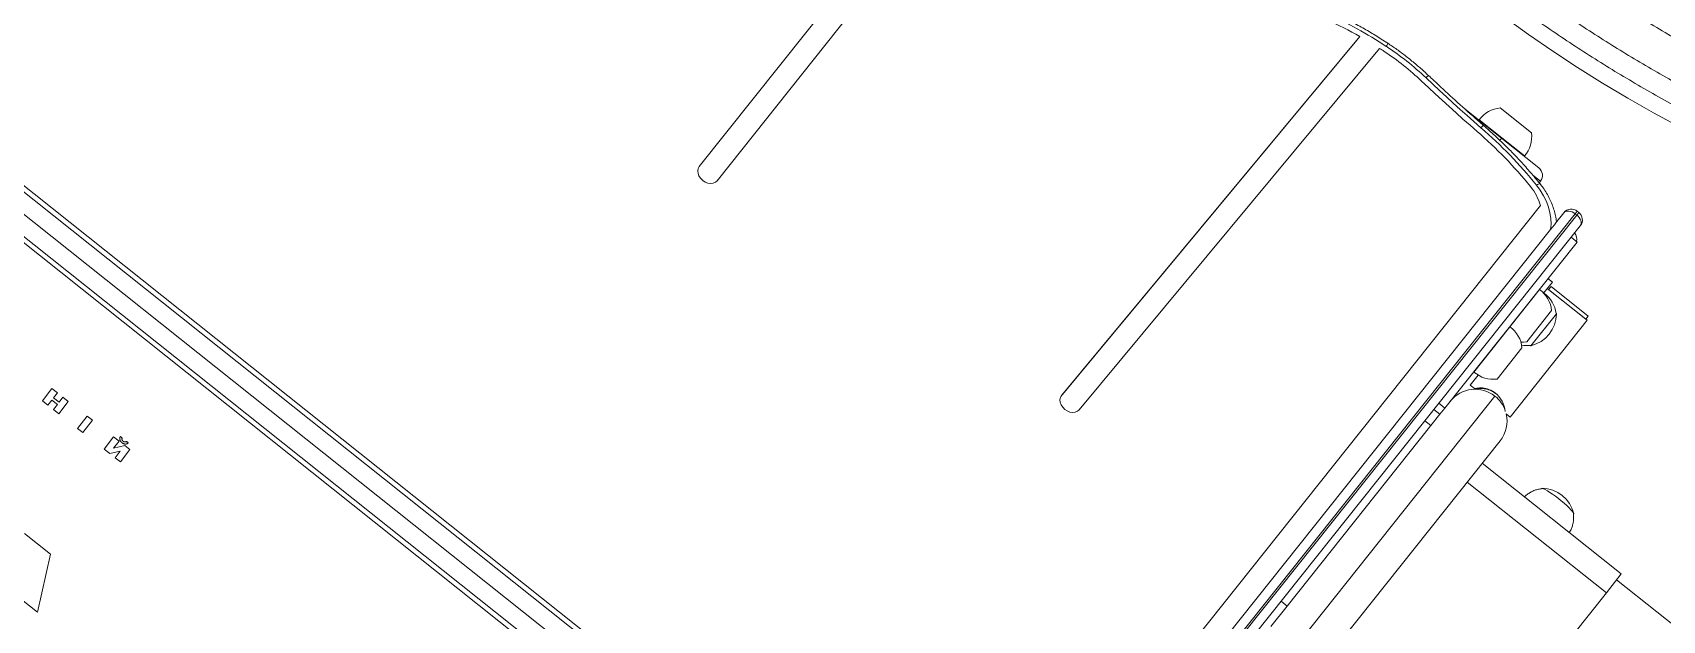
# Model space of a CAD drawing. Header units: millimetres. Extents: x -229914 to 856942, y -268655 to 87212.
# Drawn here: x -136995 to -136139, y 24359 to 24668 of the extents above; entities that cross this region are included whole.
import ezdxf

# ---------------------------------------------------------------- set-up
doc = ezdxf.new("R2010")
doc.units = ezdxf.units.MM

# ---------------------------------------------------------------- blocks, each defined once
blk = doc.blocks.new('Т912NEW')
at = {"color": 7, "linetype": 'Continuous', "lineweight": 15}
for p, q in [((421.25, 3558.17), (400.25, 3558.17)), ((386.17, 3546.17), (410.75, 3546.17)), ((425.93, 3546.37), (395.56, 3546.37)), ((395.58, 3546.37), (395.58, 3546.17)), ((410.75, 3546.17), (435.75, 3546.17)), ((425.92, 3546.17), (425.92, 3546.37)), ((314.09, 3296.38), (319.11, 3541.57)), ((314.13, 3295.77), (319.11, 3539)), ((319.11, 3539), (319.11, 3541.57)), ((326.09, 3296.24), (331.14, 3543.16)), ((440.75, 3541.17), (440.75, 3540.12)), ((466.75, 3540.95), (465.75, 3540.95)), ((465.75, 3539.17), (465.75, 3034.38)), ((466.75, 3539.17), (465.75, 3539.17)), ((466.75, 3034.38), (466.75, 3539.17)), ((448.75, 3042.93), (448.75, 3531.18)), ((460.55, 3529.73), (460.75, 3529.5)), ((460.75, 3528.82), (460.75, 3535.95)), ((471.75, 3535.95), (471.75, 3031.17)), ((460.75, 3031.17), (460.75, 3524.68)), ((471.75, 3528.2), (475.75, 3528.2)), ((475.75, 3528.2), (475.75, 3416.64)), ((90.19, 3519.08), (90.19, 3271.93)), ((102.19, 3516.8), (102.19, 3271.93)), ((478.75, 3503.67), (475.75, 3503.67)), ((478.75, 3503.67), (478.75, 3496.24)), ((475.95, 3496.34), (475.75, 3496.34)), ((475.95, 3471.35), (475.95, 3496.35)), ((505.55, 3499.3), (478.75, 3499.3)), ((478.95, 3496.34), (478.75, 3496.34)), ((478.95, 3496.21), (478.95, 3496.35)), ((479.65, 3501.31), (479.65, 3499.3)), ((479.65, 3501.31), (504.65, 3501.31)), ((479.65, 3499.3), (504.65, 3499.3)), ((504.65, 3499.3), (504.65, 3501.31)), ((505.55, 3434.3), (505.55, 3499.3)), ((487.75, 3470.67), (487.75, 3491.67)), ((490.75, 3491.92), (490.51, 3491.91)), ((490.75, 3470.42), (490.75, 3491.92)), ((475.95, 3471.34), (475.75, 3471.34)), ((475.95, 3440.98), (475.95, 3471.35)), ((490.51, 3470.42), (490.75, 3470.42)), ((487.75, 3445.67), (487.75, 3466.67)), ((475.75, 3441), (475.95, 3441)), ((478.75, 3441.09), (478.75, 3434.3)), ((481.52, 3434.3), (478.75, 3434.3)), ((481.64, 3434.3), (481.52, 3434.3)), ((481.91, 3434.3), (481.78, 3434.3)), ((491.1, 3439.23), (492.4, 3439.29)), ((502.88, 3434.3), (503.05, 3434.3)), ((505.55, 3434.3), (502.89, 3434.3)), ((509.25, 2641.17), (509.25, 3421.17)), ((471.75, 3416.64), (475.75, 3416.64)), ((471.75, 3412.53), (475.75, 3412.53)), ((475.75, 3412.53), (475.75, 3416.64)), ((475.75, 3404.89), (475.75, 3412.53)), ((541.9, 3415.25), (541.9, 3415.05)), ((563.39, 3415.06), (563.4, 3415.25)), ((471.75, 3404.89), (475.75, 3404.89)), ((475.75, 3404.89), (475.75, 3283.58)), ((602.65, 3406.17), (509.25, 3406.17)), ((602.65, 3406.17), (602.65, 3393.55)), ((1847.25, 3402.17), (602.65, 3402.17)), ((602.65, 3393.55), (509.25, 3393.55)), ((602.65, 2656.17), (602.65, 3393.55)), ((471.75, 3283.58), (475.75, 3283.58)), ((475.75, 3269.83), (475.75, 3283.58)), ((-527.25, 3042.93), (448.75, 3042.93)), ((-527.25, 3040.36), (448.75, 3040.36)), ((-539.25, 3031.17), (460.75, 3031.17)), ((448.75, 3021.97), (-527.25, 3021.97)), ((448.75, 3019.4), (-527.25, 3019.4)), ((-103.13, 2968.7), (-99.5, 2968.74)), ((-103.13, 2968.7), (-99.5, 2968.73)), ((-103.01, 2960.49), (-103.13, 2968.7)), ((-103.13, 2968.7), (-103.13, 2968.7)), ((-99.5, 2968.74), (-99.44, 2965.53)), ((-99.5, 2968.73), (-99.5, 2968.74)), ((-99.5, 2968.73), (-99.44, 2965.53)), ((-99.44, 2965.53), (-95.69, 2965.57)), ((-99.44, 2965.53), (-95.69, 2965.56)), ((-99.44, 2965.53), (-99.44, 2965.53)), ((-95.7, 2963.97), (-99.33, 2963.94)), ((-99.33, 2963.94), (-99.28, 2960.53)), ((-99.33, 2963.94), (-99.28, 2960.53)), ((-95.75, 2968.77), (-92.22, 2968.8)), ((-95.75, 2968.76), (-92.22, 2968.79)), ((-95.75, 2968.76), (-95.75, 2968.77)), ((-95.69, 2965.56), (-95.75, 2968.76)), ((-95.64, 2960.56), (-95.7, 2963.97)), ((-92.22, 2968.8), (-92.1, 2960.6)), ((-92.22, 2968.79), (-92.22, 2968.8)), ((-92.22, 2968.79), (-92.1, 2960.6)), ((-79.66, 2968.91), (-76.13, 2968.94)), ((-79.66, 2968.9), (-76.13, 2968.93)), ((-79.66, 2968.9), (-79.66, 2968.91)), ((-79.66, 2968.9), (-79.55, 2960.7)), ((-76.13, 2968.94), (-76.01, 2960.74)), ((-76.13, 2968.93), (-76.13, 2968.94)), ((-76.13, 2968.93), (-76.01, 2960.74)), ((-61.97, 2969.06), (-58.33, 2969.09)), ((-61.97, 2969.06), (-58.33, 2969.09)), ((-61.84, 2960.85), (-61.97, 2969.06)), ((-61.97, 2969.06), (-61.97, 2969.06)), ((-57.99, 2971.38), (-59.28, 2971.37)), ((-59.28, 2971.37), (-59.28, 2971.26)), ((-57.99, 2971.37), (-59.28, 2971.37)), ((-59.28, 2971.37), (-59.28, 2971.37)), ((-59.28, 2971.26), (-59.27, 2971.16)), ((-59.27, 2971.16), (-59.25, 2971.06)), ((-59.25, 2971.06), (-59.22, 2970.96)), ((-59.22, 2970.96), (-59.19, 2970.86)), ((-59.19, 2970.86), (-59.15, 2970.77)), ((-59.15, 2970.77), (-59.11, 2970.67)), ((-59.11, 2970.67), (-59.06, 2970.58)), ((-59.06, 2970.58), (-59.01, 2970.49)), ((-59.01, 2970.49), (-58.94, 2970.41)), ((-58.94, 2970.41), (-58.88, 2970.32)), ((-58.88, 2970.32), (-58.81, 2970.24)), ((-58.81, 2970.24), (-58.73, 2970.16)), ((-58.73, 2970.16), (-58.65, 2970.09)), ((-58.65, 2970.09), (-58.56, 2970.01)), ((-58.56, 2970.01), (-58.48, 2969.94)), ((-58.48, 2969.94), (-58.38, 2969.88)), ((-58.38, 2969.88), (-58.28, 2969.82)), ((-58.33, 2969.09), (-58.28, 2964.41)), ((-58.33, 2969.09), (-58.28, 2964.41)), ((-58.33, 2969.09), (-58.33, 2969.09)), ((-58.28, 2969.82), (-58.19, 2969.76)), ((-58.28, 2964.41), (-54.58, 2969.13)), ((-58.28, 2964.41), (-54.58, 2969.12)), ((-58.28, 2964.41), (-58.28, 2964.41)), ((-58.19, 2969.76), (-58.08, 2969.7)), ((-54.54, 2965.38), (-58.11, 2960.88)), ((-58.08, 2969.7), (-57.97, 2969.65)), ((-57.99, 2971.37), (-57.99, 2971.38)), ((-57.99, 2971.37), (-57.99, 2971.32)), ((-57.99, 2971.27), (-57.99, 2971.32)), ((-57.99, 2971.27), (-57.99, 2971.32)), ((-57.98, 2971.22), (-57.99, 2971.27)), ((-57.98, 2971.21), (-57.99, 2971.27)), ((-57.99, 2971.27), (-57.99, 2971.27)), ((-57.97, 2971.17), (-57.98, 2971.22)), ((-57.98, 2971.21), (-57.98, 2971.22)), ((-57.97, 2971.16), (-57.98, 2971.21)), ((-57.95, 2971.12), (-57.97, 2971.17)), ((-57.97, 2971.16), (-57.97, 2971.17)), ((-57.95, 2971.11), (-57.97, 2971.16)), ((-57.97, 2969.65), (-57.86, 2969.6)), ((-57.93, 2971.07), (-57.95, 2971.12)), ((-57.95, 2971.11), (-57.95, 2971.12)), ((-57.93, 2971.06), (-57.95, 2971.11)), ((-57.91, 2971.02), (-57.93, 2971.07)), ((-57.93, 2971.06), (-57.93, 2971.07)), ((-57.91, 2971.01), (-57.93, 2971.06)), ((-57.88, 2970.97), (-57.91, 2971.02)), ((-57.91, 2971.01), (-57.91, 2971.02)), ((-57.88, 2970.97), (-57.91, 2971.01)), ((-57.85, 2970.93), (-57.88, 2970.97)), ((-57.85, 2970.92), (-57.88, 2970.97)), ((-57.88, 2970.97), (-57.88, 2970.97)), ((-57.86, 2969.6), (-57.74, 2969.56)), ((-57.82, 2970.88), (-57.85, 2970.93)), ((-57.85, 2970.92), (-57.85, 2970.93)), ((-57.82, 2970.88), (-57.85, 2970.92)), ((-57.79, 2970.84), (-57.82, 2970.88)), ((-57.79, 2970.83), (-57.82, 2970.88)), ((-57.82, 2970.88), (-57.82, 2970.88)), ((-57.75, 2970.8), (-57.79, 2970.84)), ((-57.79, 2970.83), (-57.79, 2970.84)), ((-57.75, 2970.79), (-57.79, 2970.83)), ((-57.72, 2970.76), (-57.75, 2970.8)), ((-57.75, 2970.79), (-57.75, 2970.8)), ((-57.72, 2970.75), (-57.75, 2970.79)), ((-57.74, 2969.56), (-57.63, 2969.52)), ((-57.67, 2970.72), (-57.72, 2970.76)), ((-57.72, 2970.75), (-57.72, 2970.76)), ((-57.67, 2970.71), (-57.72, 2970.75)), ((-57.63, 2970.68), (-57.67, 2970.72)), ((-57.67, 2970.71), (-57.67, 2970.72)), ((-57.63, 2970.68), (-57.67, 2970.71)), ((-57.58, 2970.65), (-57.63, 2970.68)), ((-57.58, 2970.64), (-57.63, 2970.68)), ((-57.63, 2970.68), (-57.63, 2970.68)), ((-57.63, 2969.52), (-57.5, 2969.48)), ((-57.53, 2970.61), (-57.58, 2970.65)), ((-57.58, 2970.64), (-57.58, 2970.65)), ((-57.53, 2970.61), (-57.58, 2970.64)), ((-57.48, 2970.58), (-57.53, 2970.61)), ((-57.48, 2970.58), (-57.53, 2970.61)), ((-57.53, 2970.61), (-57.53, 2970.61)), ((-57.5, 2969.48), (-57.38, 2969.45)), ((-57.44, 2970.55), (-57.48, 2970.58)), ((-57.44, 2970.55), (-57.48, 2970.58)), ((-57.48, 2970.58), (-57.48, 2970.58)), ((-57.38, 2970.53), (-57.44, 2970.55)), ((-57.38, 2970.52), (-57.44, 2970.55)), ((-57.44, 2970.55), (-57.44, 2970.55)), ((-57.32, 2970.5), (-57.38, 2970.53)), ((-57.38, 2970.52), (-57.38, 2970.53)), ((-57.32, 2970.49), (-57.38, 2970.52)), ((-57.38, 2969.45), (-57.26, 2969.43)), ((-57.26, 2970.47), (-57.32, 2970.5)), ((-57.32, 2970.49), (-57.32, 2970.5)), ((-57.26, 2970.47), (-57.32, 2970.49)), ((-57.2, 2970.45), (-57.26, 2970.47)), ((-57.2, 2970.45), (-57.26, 2970.47)), ((-57.26, 2970.47), (-57.26, 2970.47)), ((-57.26, 2969.43), (-57.13, 2969.41)), ((-57.15, 2970.43), (-57.2, 2970.45)), ((-57.15, 2970.43), (-57.2, 2970.45)), ((-57.2, 2970.45), (-57.2, 2970.45)), ((-57.08, 2970.42), (-57.15, 2970.43)), ((-57.08, 2970.41), (-57.15, 2970.43)), ((-57.15, 2970.43), (-57.15, 2970.43)), ((-57.13, 2969.41), (-57, 2969.39)), ((-57.02, 2970.4), (-57.08, 2970.42)), ((-57.08, 2970.41), (-57.08, 2970.42)), ((-57.02, 2970.39), (-57.08, 2970.41)), ((-56.95, 2970.39), (-57.02, 2970.4)), ((-57.02, 2970.39), (-57.02, 2970.4)), ((-56.95, 2970.38), (-57.02, 2970.39)), ((-57, 2969.39), (-56.86, 2969.38)), ((-56.89, 2970.38), (-56.95, 2970.39)), ((-56.95, 2970.38), (-56.95, 2970.39)), ((-56.89, 2970.37), (-56.95, 2970.38)), ((-56.82, 2970.37), (-56.89, 2970.38)), ((-56.89, 2970.37), (-56.89, 2970.38)), ((-56.82, 2970.36), (-56.89, 2970.37)), ((-56.86, 2969.38), (-56.73, 2969.37)), ((-56.75, 2970.36), (-56.82, 2970.37)), ((-56.82, 2970.36), (-56.82, 2970.37)), ((-56.75, 2970.36), (-56.82, 2970.36)), ((-56.68, 2970.36), (-56.75, 2970.36)), ((-56.68, 2970.35), (-56.75, 2970.36)), ((-56.75, 2970.36), (-56.75, 2970.36)), ((-56.73, 2969.37), (-56.59, 2969.37)), ((-56.61, 2970.36), (-56.68, 2970.36)), ((-56.68, 2970.35), (-56.68, 2970.36)), ((-56.61, 2970.35), (-56.68, 2970.35)), ((-56.53, 2970.36), (-56.61, 2970.36)), ((-56.61, 2970.35), (-56.61, 2970.36)), ((-56.53, 2970.35), (-56.61, 2970.35)), ((-56.59, 2969.37), (-56.46, 2969.37)), ((-56.47, 2970.36), (-56.53, 2970.36)), ((-56.47, 2970.36), (-56.53, 2970.35)), ((-56.53, 2970.35), (-56.53, 2970.36)), ((-56.4, 2970.37), (-56.47, 2970.36)), ((-56.4, 2970.37), (-56.47, 2970.36)), ((-56.47, 2970.36), (-56.47, 2970.36)), ((-56.46, 2969.37), (-56.32, 2969.38)), ((-56.34, 2970.38), (-56.4, 2970.37)), ((-56.34, 2970.37), (-56.4, 2970.37)), ((-56.4, 2970.37), (-56.4, 2970.37)), ((-56.27, 2970.39), (-56.34, 2970.38)), ((-56.27, 2970.39), (-56.34, 2970.37)), ((-56.34, 2970.37), (-56.34, 2970.38)), ((-56.32, 2969.38), (-56.18, 2969.4)), ((-56.2, 2970.41), (-56.27, 2970.39)), ((-56.2, 2970.4), (-56.27, 2970.39)), ((-56.27, 2970.39), (-56.27, 2970.39)), ((-56.14, 2970.42), (-56.2, 2970.41)), ((-56.14, 2970.42), (-56.2, 2970.4)), ((-56.2, 2970.4), (-56.2, 2970.41)), ((-56.18, 2969.4), (-56.05, 2969.41)), ((-56.08, 2970.44), (-56.14, 2970.42)), ((-56.08, 2970.44), (-56.14, 2970.42)), ((-56.14, 2970.42), (-56.14, 2970.42)), ((-56.02, 2970.46), (-56.08, 2970.44)), ((-56.02, 2970.46), (-56.08, 2970.44)), ((-56.08, 2970.44), (-56.08, 2970.44)), ((-56.05, 2969.41), (-55.93, 2969.44)), ((-55.97, 2970.49), (-56.02, 2970.46)), ((-55.97, 2970.48), (-56.02, 2970.46)), ((-56.02, 2970.46), (-56.02, 2970.46)), ((-55.91, 2970.51), (-55.97, 2970.49)), ((-55.91, 2970.5), (-55.97, 2970.48)), ((-55.97, 2970.48), (-55.97, 2970.49)), ((-55.93, 2969.44), (-55.8, 2969.47)), ((-55.85, 2970.54), (-55.91, 2970.51)), ((-55.85, 2970.53), (-55.91, 2970.5)), ((-55.91, 2970.5), (-55.91, 2970.51)), ((-55.8, 2970.57), (-55.85, 2970.54)), ((-55.8, 2970.56), (-55.85, 2970.53)), ((-55.85, 2970.53), (-55.85, 2970.54)), ((-55.75, 2970.6), (-55.8, 2970.57)), ((-55.75, 2970.59), (-55.8, 2970.56)), ((-55.8, 2970.56), (-55.8, 2970.57)), ((-55.8, 2969.47), (-55.68, 2969.5)), ((-55.7, 2970.63), (-55.75, 2970.6)), ((-55.7, 2970.62), (-55.75, 2970.59)), ((-55.75, 2970.59), (-55.75, 2970.6)), ((-55.65, 2970.66), (-55.7, 2970.63)), ((-55.65, 2970.66), (-55.7, 2970.62)), ((-55.7, 2970.62), (-55.7, 2970.63)), ((-55.68, 2969.5), (-55.56, 2969.53)), ((-55.61, 2970.7), (-55.65, 2970.66)), ((-55.61, 2970.69), (-55.65, 2970.66)), ((-55.65, 2970.66), (-55.65, 2970.66)), ((-55.56, 2970.73), (-55.61, 2970.7)), ((-55.56, 2970.73), (-55.61, 2970.69)), ((-55.61, 2970.69), (-55.61, 2970.7)), ((-55.53, 2970.77), (-55.56, 2970.73)), ((-55.53, 2970.77), (-55.56, 2970.73)), ((-55.56, 2970.73), (-55.56, 2970.73)), ((-55.56, 2969.53), (-55.44, 2969.57)), ((-55.49, 2970.81), (-55.53, 2970.77)), ((-55.49, 2970.81), (-55.53, 2970.77)), ((-55.53, 2970.77), (-55.53, 2970.77)), ((-55.45, 2970.85), (-55.49, 2970.81)), ((-55.45, 2970.85), (-55.49, 2970.81)), ((-55.49, 2970.81), (-55.49, 2970.81)), ((-55.42, 2970.9), (-55.45, 2970.85)), ((-55.42, 2970.89), (-55.45, 2970.85)), ((-55.45, 2970.85), (-55.45, 2970.85)), ((-55.44, 2969.57), (-55.32, 2969.62)), ((-55.39, 2970.94), (-55.42, 2970.9)), ((-55.39, 2970.94), (-55.42, 2970.89)), ((-55.42, 2970.89), (-55.42, 2970.9)), ((-55.36, 2970.99), (-55.39, 2970.94)), ((-55.36, 2970.98), (-55.39, 2970.94)), ((-55.39, 2970.94), (-55.39, 2970.94)), ((-55.33, 2971.03), (-55.36, 2970.99)), ((-55.33, 2971.03), (-55.36, 2970.98)), ((-55.36, 2970.98), (-55.36, 2970.99)), ((-55.31, 2971.08), (-55.33, 2971.03)), ((-55.31, 2971.07), (-55.33, 2971.03)), ((-55.33, 2971.03), (-55.33, 2971.03)), ((-55.32, 2969.62), (-55.22, 2969.67)), ((-55.3, 2971.13), (-55.31, 2971.08)), ((-55.3, 2971.12), (-55.31, 2971.07)), ((-55.31, 2971.07), (-55.31, 2971.08)), ((-55.28, 2971.18), (-55.3, 2971.13)), ((-55.28, 2971.17), (-55.3, 2971.12)), ((-55.3, 2971.12), (-55.3, 2971.13)), ((-55.26, 2971.23), (-55.28, 2971.18)), ((-55.26, 2971.22), (-55.28, 2971.17)), ((-55.28, 2971.17), (-55.28, 2971.18)), ((-55.25, 2971.28), (-55.26, 2971.23)), ((-55.25, 2971.27), (-55.26, 2971.22)), ((-55.26, 2971.22), (-55.26, 2971.23)), ((-55.24, 2971.38), (-55.25, 2971.28)), ((-55.24, 2971.38), (-55.25, 2971.27)), ((-55.25, 2971.27), (-55.25, 2971.28)), ((-55.23, 2971.39), (-55.24, 2971.39)), ((-55.24, 2971.39), (-55.24, 2971.38)), ((-55.24, 2971.38), (-55.24, 2971.39)), ((-55.24, 2971.38), (-55.24, 2971.38)), ((-55.23, 2971.38), (-55.24, 2971.38)), ((-55.24, 2971.38), (-55.24, 2971.38)), ((-55.21, 2971.39), (-55.23, 2971.39)), ((-55.23, 2971.39), (-55.23, 2971.39)), ((-55.23, 2971.38), (-55.23, 2971.39)), ((-55.23, 2971.38), (-55.23, 2971.39)), ((-55.23, 2971.38), (-55.23, 2971.38)), ((-55.21, 2971.38), (-55.23, 2971.38)), ((-55.22, 2969.67), (-55.11, 2969.72)), ((-55.13, 2971.39), (-55.21, 2971.39)), ((-55.13, 2971.39), (-55.21, 2971.38)), ((-55.21, 2971.38), (-55.21, 2971.39)), ((-54.84, 2971.4), (-55.13, 2971.39)), ((-54.84, 2971.39), (-55.13, 2971.39)), ((-55.13, 2971.39), (-55.13, 2971.39)), ((-55.11, 2969.72), (-55, 2969.78)), ((-55, 2969.78), (-54.9, 2969.84)), ((-54.9, 2969.84), (-54.81, 2969.9)), ((-53.96, 2971.41), (-54.84, 2971.4)), ((-53.96, 2971.4), (-54.84, 2971.39)), ((-54.84, 2971.39), (-54.84, 2971.4)), ((-54.81, 2969.9), (-54.72, 2969.97)), ((-54.72, 2969.97), (-54.63, 2970.04)), ((-54.63, 2970.04), (-54.55, 2970.11)), ((-54.58, 2969.13), (-51.05, 2969.16)), ((-54.58, 2969.12), (-51.05, 2969.15)), ((-54.58, 2969.12), (-54.58, 2969.13)), ((-54.55, 2970.11), (-54.47, 2970.19)), ((-54.48, 2960.92), (-54.54, 2965.38)), ((-54.47, 2970.19), (-54.4, 2970.27)), ((-54.4, 2970.27), (-54.33, 2970.35)), ((-54.33, 2970.35), (-54.26, 2970.43)), ((-54.26, 2970.43), (-54.2, 2970.52)), ((-54.2, 2970.52), (-54.15, 2970.61)), ((-54.15, 2970.61), (-54.11, 2970.7)), ((-54.11, 2970.7), (-54.07, 2970.79)), ((-54.07, 2970.79), (-54.03, 2970.89)), ((-54.03, 2970.89), (-54, 2970.99)), ((-54, 2970.99), (-53.98, 2971.09)), ((-53.98, 2971.09), (-53.97, 2971.19)), ((-53.97, 2971.19), (-53.96, 2971.29)), ((-53.96, 2971.4), (-53.96, 2971.41)), ((-53.96, 2971.29), (-53.96, 2971.4)), ((-51.05, 2969.16), (-50.93, 2960.96)), ((-51.05, 2969.15), (-51.05, 2969.16)), ((-51.05, 2969.15), (-50.93, 2960.95)), ((-103.01, 2960.49), (-99.28, 2960.53)), ((-99.28, 2960.53), (-99.28, 2960.53)), ((-92.1, 2960.6), (-95.64, 2960.56)), ((-92.1, 2960.6), (-92.1, 2960.6)), ((-76.01, 2960.74), (-79.55, 2960.7)), ((-76.01, 2960.74), (-76.01, 2960.74)), ((-61.84, 2960.85), (-58.11, 2960.88)), ((-50.93, 2960.95), (-54.48, 2960.92)), ((-50.93, 2960.95), (-50.93, 2960.96)), ((-66.98, 2900.14), (-49.52, 2900.23)), ((-66.98, 2900.13), (-49.52, 2900.22)), ((-49.52, 2900.23), (-35.81, 2872.06)), ((-49.52, 2900.22), (-49.52, 2900.23)), ((-49.52, 2900.22), (-35.81, 2872.05)), ((-35.81, 2872.05), (-50.73, 2871.97)), ((-35.81, 2872.05), (-35.81, 2872.06))]:
    blk.add_line(p, q, dxfattribs=at)
at = {"color": 8, "linetype": 'Continuous', "lineweight": 15}
for p, q in [((410.75, 3546.17), (410.75, 3544.72)), ((440.75, 3541.17), (435.77, 3541.17)), ((465.75, 3540.95), (465.75, 3539.17)), ((466.75, 3539.17), (466.75, 3540.95)), ((492.5, 2624.42), (492.5, 3437.92)), ((314.09, 3296.24), (314.09, 3296.38))]:
    blk.add_line(p, q, dxfattribs=at)
at = {"color": 7, "linetype": 'Continuous', "lineweight": 15, "flags": 128}
for points in [[(316.15, 3596.86), (325.82, 3596.44), (356.84, 3596.4), (372.34, 3596.86), (387.83, 3597.64), (403.3, 3598.74), (418.74, 3600.16), (434.15, 3601.9), (449.52, 3603.96), (464.85, 3606.33), (480.12, 3609.03)], [(398.84, 3543.72), (393.97, 3543.94), (389.1, 3544.18), (384.23, 3544.45), (379.36, 3544.76), (374.5, 3545.08), (369.64, 3545.44), (364.78, 3545.82), (359.93, 3546.24)], [(359.13, 3543.48), (364.03, 3543.06), (368.94, 3542.67), (373.85, 3542.31), (378.77, 3541.98), (383.69, 3541.68), (388.61, 3541.4), (393.54, 3541.16), (398.46, 3540.94)], [(460.75, 3524.68), (459.17, 3527.06), (457.26, 3529.29), (455.04, 3531.34), (452.55, 3533.21), (449.81, 3534.85), (446.85, 3536.25), (443.71, 3537.41), (440.43, 3538.29)], [(460.75, 3535.95), (460.84, 3536.58), (461.13, 3537.18), (461.59, 3537.74), (462.21, 3538.23), (462.97, 3538.63), (463.83, 3538.92), (464.77, 3539.11), (465.75, 3539.17)], [(466.75, 3539.17), (467.72, 3539.11), (468.66, 3538.92), (469.53, 3538.63), (470.28, 3538.23), (470.91, 3537.74), (471.37, 3537.18), (471.65, 3536.58), (471.75, 3535.95)], [(485.41, 3468.67), (486.56, 3469.54), (487.75, 3470.67)], [(563.4, 3415.25), (563.29, 3415.44), (562.82, 3415.68), (562.01, 3415.9), (560.87, 3416.1), (559.46, 3416.27), (557.82, 3416.4), (556, 3416.5), (554.06, 3416.56), (552.08, 3416.57), (550.12, 3416.53), (548.24, 3416.45), (546.52, 3416.33), (545, 3416.18), (543.74, 3415.99), (542.79, 3415.77), (542.17, 3415.54), (541.91, 3415.3), (541.9, 3415.25)], [(314.09, 3296.38), (314.27, 3295.19), (314.84, 3294.07), (315.78, 3293.11), (317.01, 3292.36), (318.44, 3291.89), (319.99, 3291.71), (321.55, 3291.85), (323.01, 3292.29), (324.26, 3293.01), (325.24, 3293.95), (325.86, 3295.05), (326.09, 3296.24)], [(90.19, 3271.93), (90.4, 3270.74), (91, 3269.63), (91.95, 3268.68), (93.19, 3267.95), (94.64, 3267.49), (96.19, 3267.33), (97.75, 3267.49), (99.19, 3267.95), (100.44, 3268.68), (101.39, 3269.63), (101.99, 3270.74), (102.19, 3271.93)]]:
    blk.add_lwpolyline(points, dxfattribs=at)
at = {"color": 8, "linetype": 'Continuous', "lineweight": 15, "flags": 128}
blk.add_lwpolyline([(440.43, 3538.29), (440.7, 3538.95), (440.97, 3539.45), (441.21, 3539.79), (441.42, 3539.95), (441.52, 3539.96)], dxfattribs=at)
at = {"color": 7, "linetype": 'Continuous', "lineweight": 15}
for centre, radius, start, end in [((410.75, 3547.17), 15.21, 133.67358, 183.0153), ((410.75, 3547.17), 15.21, 356.9847, 46.32642), ((353.31, 3323.03), 224.07, 95.13485, 104.23526), ((346.78, 3396.51), 150.31, 84.98319, 95.1643), ((435.75, 3541.17), 5, 0, 90), ((352.84, 3331.47), 212.8, 99.12034, 104.26236), ((354.39, 3319.56), 224.81, 95.18402, 95.93424), ((346.78, 3402.77), 141.25, 84.98614, 95.16216), ((389.22, 3314.4), 226.73, 77.45431, 87.66407), ((389.23, 3308.17), 235.75, 77.45566, 87.66299), ((465.75, 3535.95), 5, 90, 180), ((466.75, 3535.95), 5, 0, 90), ((432.68, 3508.69), 27.64, 54.45375, 77.90674), ((470.75, 3526.17), 5, 23.98178, 78.46304), ((476.75, 3481.16), 15.21, 43.67358, 93.0153), ((479.75, 3481.16), 15.21, 44.95579, 93.0153), ((476.94, 3481.17), 17.5, 322.09996, 37.90004), ((476.75, 3456.16), 15.21, 43.67358, 93.0153), ((479.75, 3481.17), 15.21, 297.26954, 315.04421), ((476.75, 3456.17), 15.21, 266.9847, 316.32642), ((492.5, 3421.17), 16.75, 90, 180), ((492.5, 3421.17), 16.75, 57.59544, 90), ((492.5, 3421.17), 16.75, 0, 51.67018), ((552.65, 3401.55), 17.5, 52.66218, 127.33782)]:
    blk.add_arc(centre, radius, start, end, dxfattribs=at)
at = {"color": 8, "linetype": 'Continuous', "lineweight": 15}
for centre, radius, start, end in [((329.82, 3546.27), 3.43, 358.91991, 29.71255), ((363.44, 3546.3), 3.52, 151.09251, 181.08985), ((405.7, 3543.83), 6.86, 165.87435, 180.89193)]:
    blk.add_arc(centre, radius, start, end, dxfattribs=at)
at = {"color": 7, "linetype": 'Continuous', "lineweight": 15}
for major_axis, start_param, end_param in [((-9.58, 9.58), 4.685855, 6.4027), ((9.58, 9.58), 0.773758, 1.66703)]:
    blk.add_ellipse((492.15, 3425.91), major_axis=major_axis, ratio=0.976986, start_param=start_param, end_param=end_param, dxfattribs=at)
at = {"color": 8, "linetype": 'Continuous', "lineweight": 15}
for points, knots in [([(-342.47, 4629.83), (-338.91, 4638.16), (-331.8, 4654.83), (-319.98, 4679.31), (-307.35, 4703.35), (-293.82, 4726.92), (-279.45, 4749.97), (-263.32, 4773.83), (-245.3, 4798.32), (-225.23, 4823.27), (-204.1, 4847.34), (-182.32, 4870.08), (-159.97, 4891.53), (-137.17, 4911.68), (-113.56, 4930.88), (-89.18, 4949.1), (-64.07, 4966.3), (-38.77, 4982.15), (-13.37, 4996.69), (12.07, 5009.96), (38.01, 5022.25), (64.4, 5033.52), (91.2, 5043.76), (118.38, 5052.95), (145.9, 5061.09), (173.72, 5068.16), (201.78, 5074.14), (229.88, 5079.01), (257.98, 5082.77), (286.04, 5085.45), (314.18, 5087.05), (343.1, 5087.6), (372.78, 5086.99), (403.15, 5085.12), (433.44, 5082), (463.55, 5077.64), (493.47, 5072.05), (522.56, 5065.37), (550.82, 5057.68), (578.19, 5049.08), (605.21, 5039.43), (631.83, 5028.74), (658.04, 5017.03), (683.76, 5004.31), (708.97, 4990.61), (733.63, 4975.94), (757.7, 4960.33), (781.02, 4943.89), (803.55, 4926.68), (825.28, 4908.73), (846.31, 4889.98), (867.16, 4869.91), (887.71, 4848.49), (907.87, 4825.69), (927.07, 4802.08), (945.28, 4777.7), (962.49, 4752.59), (978.34, 4727.29), (992.87, 4701.88), (1006.15, 4676.45), (1018.44, 4650.51), (1029.71, 4624.12), (1039.95, 4597.32), (1049.14, 4570.14), (1057.28, 4542.62), (1064.35, 4514.8), (1070.33, 4486.74), (1075.19, 4458.64), (1078.96, 4430.54), (1081.63, 4402.48), (1083.24, 4374.34), (1083.79, 4345.42), (1083.18, 4315.74), (1081.3, 4285.36), (1078.19, 4255.08), (1073.83, 4224.96), (1068.24, 4195.05), (1061.56, 4165.95), (1053.87, 4137.7), (1045.27, 4110.33), (1035.62, 4083.31), (1024.93, 4056.68), (1013.21, 4030.48), (1000.49, 4004.75), (986.79, 3979.55), (972.13, 3954.89), (956.51, 3930.81), (940.08, 3907.49), (922.86, 3884.96), (904.92, 3863.24), (886.16, 3842.21), (866.09, 3821.36), (844.67, 3800.8), (821.87, 3780.65), (798.26, 3761.45), (773.88, 3743.23), (748.77, 3726.03), (723.47, 3710.18), (698.07, 3695.64), (672.63, 3682.37), (646.69, 3670.08), (620.3, 3658.81), (593.5, 3648.57), (566.32, 3639.38), (538.8, 3631.24), (510.99, 3624.17), (482.93, 3618.19), (454.82, 3613.32), (426.72, 3609.56), (398.66, 3606.88), (370.52, 3605.3), (343, 3604.69), (324.88, 3605.21), (316.15, 3605.46)], [0, 0, 0, 0, 0.00842, 0.016841, 0.025257, 0.033664, 0.042078, 0.050499, 0.060422, 0.070335, 0.080248, 0.090171, 0.099603, 0.109025, 0.118443, 0.127873, 0.137305, 0.14673, 0.155609, 0.164497, 0.173391, 0.182281, 0.191162, 0.200045, 0.208936, 0.217829, 0.226716, 0.235594, 0.244324, 0.253058, 0.261791, 0.270513, 0.279934, 0.289364, 0.298796, 0.30822, 0.317637, 0.327066, 0.335959, 0.344848, 0.353727, 0.362613, 0.371505, 0.380397, 0.389281, 0.398161, 0.407051, 0.415945, 0.424675, 0.433395, 0.442122, 0.450855, 0.460287, 0.469709, 0.479127, 0.488557, 0.497989, 0.507414, 0.516293, 0.525181, 0.534074, 0.542965, 0.551846, 0.560728, 0.56962, 0.578513, 0.5874, 0.596278, 0.605008, 0.613742, 0.622474, 0.631197, 0.640618, 0.650048, 0.65948, 0.668904, 0.678321, 0.68775, 0.696643, 0.705532, 0.714411, 0.723297, 0.732189, 0.741081, 0.749965, 0.758845, 0.767735, 0.776629, 0.785359, 0.794079, 0.802806, 0.811539, 0.820971, 0.830393, 0.839811, 0.849241, 0.858673, 0.868098, 0.876977, 0.885865, 0.894758, 0.903649, 0.91253, 0.921412, 0.930304, 0.939197, 0.948084, 0.956962, 0.965692, 0.974426, 0.983158, 0.991881, 1, 1, 1, 1]), ([(-332.43, 4625.67), (-328.93, 4633.88), (-321.92, 4650.3), (-310.27, 4674.42), (-297.82, 4698.12), (-284.5, 4721.33), (-270.33, 4744.05), (-254.44, 4767.56), (-236.69, 4791.69), (-216.91, 4816.28), (-196.09, 4839.99), (-174.63, 4862.4), (-152.61, 4883.53), (-130.14, 4903.39), (-106.88, 4922.31), (-82.86, 4940.26), (-58.11, 4957.21), (-33.19, 4972.83), (-8.15, 4987.15), (16.91, 5000.23), (42.47, 5012.34), (68.47, 5023.45), (94.88, 5033.54), (121.66, 5042.59), (148.78, 5050.61), (176.19, 5057.58), (203.84, 5063.47), (231.53, 5068.27), (259.21, 5071.97), (286.87, 5074.61), (314.59, 5076.19), (343.09, 5076.73), (372.33, 5076.13), (402.26, 5074.29), (432.1, 5071.22), (461.78, 5066.92), (491.25, 5061.41), (519.92, 5054.83), (547.76, 5047.25), (574.73, 5038.78), (601.36, 5029.27), (627.59, 5018.74), (653.41, 5007.2), (678.76, 4994.66), (703.6, 4981.16), (727.89, 4966.71), (751.62, 4951.33), (774.6, 4935.13), (796.79, 4918.17), (818.2, 4900.49), (838.92, 4882.01), (859.46, 4862.23), (879.72, 4841.13), (899.58, 4818.66), (918.5, 4795.4), (936.45, 4771.37), (953.4, 4746.63), (969.01, 4721.7), (983.34, 4696.67), (996.42, 4671.61), (1008.53, 4646.05), (1019.63, 4620.04), (1029.72, 4593.63), (1038.78, 4566.86), (1046.8, 4539.74), (1053.76, 4512.33), (1059.66, 4484.68), (1064.45, 4456.99), (1068.16, 4429.3), (1070.79, 4401.65), (1072.38, 4373.92), (1072.92, 4345.43), (1072.32, 4316.19), (1070.47, 4286.25), (1067.4, 4256.42), (1063.11, 4226.74), (1057.6, 4197.27), (1051.01, 4168.6), (1043.44, 4140.75), (1034.97, 4113.78), (1025.46, 4087.16), (1014.93, 4060.92), (1003.38, 4035.11), (990.85, 4009.76), (977.35, 3984.92), (962.9, 3960.62), (947.51, 3936.9), (931.31, 3913.92), (914.36, 3891.72), (896.67, 3870.32), (878.19, 3849.6), (858.42, 3829.05), (837.31, 3808.8), (814.85, 3788.94), (791.58, 3770.02), (767.56, 3752.07), (742.81, 3735.12), (717.89, 3719.5), (692.85, 3705.18), (667.79, 3692.1), (642.23, 3679.99), (616.23, 3668.88), (589.82, 3658.8), (563.04, 3649.74), (535.92, 3641.72), (508.51, 3634.75), (480.87, 3628.86), (453.18, 3624.06), (425.49, 3620.36), (397.84, 3617.72), (370.11, 3616.16), (342.86, 3615.56), (324.88, 3616.07), (316.15, 3616.33)], [0, 0, 0, 0, 0.008419, 0.016839, 0.025254, 0.03366, 0.042073, 0.050493, 0.060415, 0.070326, 0.080238, 0.090161, 0.099591, 0.109012, 0.118429, 0.127858, 0.137289, 0.146713, 0.15559, 0.164477, 0.17337, 0.182259, 0.191139, 0.20002, 0.208911, 0.217803, 0.226689, 0.235566, 0.244294, 0.253028, 0.261759, 0.270481, 0.2799, 0.289329, 0.29876, 0.308182, 0.317599, 0.327026, 0.335919, 0.344807, 0.353684, 0.362569, 0.371461, 0.380352, 0.389234, 0.398113, 0.407002, 0.415894, 0.424624, 0.433343, 0.442068, 0.450801, 0.460231, 0.469652, 0.479069, 0.488498, 0.497929, 0.507353, 0.51623, 0.525118, 0.53401, 0.5429, 0.551779, 0.560661, 0.569551, 0.578443, 0.587329, 0.596206, 0.604935, 0.613668, 0.622399, 0.631121, 0.64054, 0.64997, 0.6594, 0.668823, 0.678239, 0.687667, 0.696559, 0.705447, 0.714324, 0.723209, 0.732101, 0.740992, 0.749875, 0.758753, 0.767643, 0.776535, 0.785264, 0.793983, 0.802709, 0.811441, 0.820871, 0.830292, 0.83971, 0.849138, 0.858569, 0.867993, 0.876871, 0.885758, 0.89465, 0.90354, 0.912419, 0.921301, 0.930192, 0.939084, 0.947969, 0.956847, 0.965575, 0.974308, 0.98304, 0.991762, 1, 1, 1, 1]), ([(-313.8, 4617.95), (-309.69, 4627.52), (-301.47, 4646.67), (-287.57, 4674.66), (-272.53, 4702.04), (-256.29, 4728.73), (-239, 4754.52), (-220.7, 4779.39), (-201.47, 4803.3), (-181.23, 4826.35), (-160.35, 4848.15), (-138.94, 4868.7), (-117.1, 4888.01), (-94.48, 4906.4), (-71.12, 4923.86), (-47.05, 4940.34), (-22.82, 4955.53), (1.53, 4969.46), (25.9, 4982.17), (50.75, 4993.95), (76.04, 5004.75), (101.72, 5014.56), (127.75, 5023.37), (154.12, 5031.16), (180.78, 5037.94), (207.66, 5043.67), (234.59, 5048.33), (261.51, 5051.93), (288.4, 5054.5), (315.36, 5056.03), (343.07, 5056.56), (371.5, 5055.98), (400.61, 5054.18), (429.62, 5051.2), (458.48, 5047.02), (487.14, 5041.66), (515.02, 5035.26), (542.09, 5027.9), (568.32, 5019.66), (594.21, 5010.41), (619.72, 5000.17), (644.82, 4988.94), (669.47, 4976.76), (693.62, 4963.63), (717.25, 4949.58), (740.32, 4934.62), (762.66, 4918.87), (784.25, 4902.38), (805.06, 4885.18), (825.21, 4867.21), (845.19, 4847.98), (864.88, 4827.46), (884.19, 4805.61), (902.59, 4782.99), (920.04, 4759.63), (936.53, 4735.57), (951.71, 4711.33), (965.64, 4686.99), (978.36, 4662.62), (990.13, 4637.77), (1000.93, 4612.48), (1010.74, 4586.8), (1019.55, 4560.76), (1027.35, 4534.39), (1034.12, 4507.74), (1039.85, 4480.86), (1044.52, 4453.93), (1048.12, 4427.01), (1050.68, 4400.12), (1052.22, 4373.16), (1052.75, 4345.45), (1052.16, 4317.01), (1050.37, 4287.91), (1047.38, 4258.89), (1043.21, 4230.04), (1037.85, 4201.38), (1031.45, 4173.5), (1024.08, 4146.43), (1015.84, 4120.2), (1006.6, 4094.31), (996.35, 4068.8), (985.13, 4043.7), (972.94, 4019.05), (959.81, 3994.9), (945.76, 3971.27), (930.8, 3948.2), (915.05, 3925.86), (898.56, 3904.27), (881.37, 3883.45), (863.4, 3863.31), (844.17, 3843.33), (823.65, 3823.63), (801.8, 3804.33), (779.18, 3785.93), (755.82, 3768.47), (731.76, 3751.99), (707.52, 3736.8), (683.18, 3722.88), (658.81, 3710.16), (633.95, 3698.38), (608.67, 3687.59), (582.99, 3677.77), (556.95, 3668.97), (530.58, 3661.17), (503.93, 3654.4), (477.04, 3648.66), (450.12, 3644), (423.19, 3640.4), (396.3, 3637.83), (369.34, 3636.31), (342.61, 3635.73), (324.88, 3636.24), (316.15, 3636.49)], [0, 0, 0, 0, 0.0101, 0.020201, 0.03029, 0.04038, 0.05048, 0.0604, 0.070309, 0.080218, 0.090139, 0.099566, 0.108985, 0.1184, 0.127827, 0.137256, 0.146678, 0.155553, 0.164438, 0.173328, 0.182216, 0.191093, 0.199973, 0.208861, 0.217751, 0.226635, 0.23551, 0.244236, 0.252968, 0.261697, 0.270417, 0.279834, 0.289261, 0.298689, 0.30811, 0.317524, 0.326949, 0.33584, 0.344725, 0.353601, 0.362483, 0.371373, 0.380262, 0.389143, 0.398019, 0.406906, 0.415797, 0.424524, 0.433241, 0.441964, 0.450695, 0.460123, 0.469542, 0.478957, 0.488383, 0.497812, 0.507234, 0.516109, 0.524994, 0.533884, 0.542772, 0.551649, 0.560529, 0.569418, 0.578308, 0.587191, 0.596066, 0.604793, 0.613524, 0.622253, 0.630973, 0.64039, 0.649817, 0.659246, 0.668666, 0.67808, 0.687506, 0.696396, 0.705282, 0.714157, 0.72304, 0.731929, 0.740818, 0.749699, 0.758576, 0.767463, 0.776353, 0.78508, 0.793797, 0.802521, 0.811251, 0.820679, 0.830098, 0.839513, 0.84894, 0.858368, 0.86779, 0.876666, 0.885551, 0.894441, 0.903329, 0.912206, 0.921086, 0.929974, 0.938864, 0.947748, 0.956623, 0.965349, 0.974081, 0.98281, 0.99153, 1, 1, 1, 1]), ([(-303.65, 4613.75), (-299.6, 4623.17), (-291.51, 4642.02), (-277.82, 4669.57), (-263.02, 4696.54), (-247.03, 4722.81), (-230, 4748.21), (-211.99, 4772.69), (-193.06, 4796.23), (-173.13, 4818.93), (-152.58, 4840.39), (-131.5, 4860.61), (-109.99, 4879.62), (-87.72, 4897.74), (-64.72, 4914.92), (-41.03, 4931.15), (-17.17, 4946.1), (6.8, 4959.81), (30.79, 4972.34), (55.26, 4983.93), (80.15, 4994.56), (105.44, 5004.22), (131.07, 5012.89), (157.03, 5020.57), (183.27, 5027.24), (209.74, 5032.88), (236.25, 5037.47), (262.76, 5041.02), (289.23, 5043.54), (315.78, 5045.06), (343.06, 5045.57), (371.05, 5045), (399.71, 5043.23), (428.27, 5040.29), (456.68, 5036.18), (484.9, 5030.91), (512.35, 5024.6), (539, 5017.35), (564.82, 5009.24), (590.31, 5000.14), (615.43, 4990.05), (640.14, 4979), (664.41, 4967), (688.19, 4954.08), (711.45, 4940.24), (734.16, 4925.52), (756.16, 4910.01), (777.41, 4893.77), (797.91, 4876.85), (817.74, 4859.15), (837.41, 4840.22), (856.8, 4820.02), (875.81, 4798.51), (893.92, 4776.24), (911.11, 4753.24), (927.34, 4729.55), (942.29, 4705.68), (956, 4681.72), (968.52, 4657.73), (980.11, 4633.26), (990.74, 4608.36), (1000.4, 4583.08), (1009.08, 4557.44), (1016.75, 4531.48), (1023.42, 4505.24), (1029.07, 4478.77), (1033.65, 4452.26), (1037.2, 4425.76), (1039.73, 4399.28), (1041.24, 4372.74), (1041.76, 4345.46), (1041.18, 4317.47), (1039.42, 4288.81), (1036.48, 4260.24), (1032.37, 4231.84), (1027.09, 4203.62), (1020.79, 4176.17), (1013.54, 4149.52), (1005.43, 4123.69), (996.32, 4098.21), (986.24, 4073.09), (975.19, 4048.37), (963.19, 4024.11), (950.26, 4000.33), (936.43, 3977.07), (921.7, 3954.36), (906.19, 3932.36), (889.96, 3911.11), (873.03, 3890.61), (855.34, 3870.78), (836.41, 3851.11), (816.2, 3831.72), (794.69, 3812.71), (772.42, 3794.59), (749.42, 3777.41), (725.73, 3761.18), (701.87, 3746.23), (677.9, 3732.52), (653.91, 3719.99), (629.44, 3708.4), (604.55, 3697.77), (579.26, 3688.11), (553.63, 3679.44), (527.67, 3671.76), (501.43, 3665.1), (474.96, 3659.45), (448.45, 3654.86), (421.94, 3651.32), (395.47, 3648.79), (368.93, 3647.29), (342.47, 3646.72), (324.88, 3647.22), (316.15, 3647.48)], [0, 0, 0, 0, 0.010099, 0.020198, 0.030286, 0.040374, 0.050474, 0.060392, 0.0703, 0.080208, 0.090127, 0.099553, 0.108971, 0.118385, 0.12781, 0.137237, 0.146658, 0.155532, 0.164416, 0.173305, 0.182192, 0.191068, 0.199946, 0.208834, 0.217722, 0.226605, 0.235479, 0.244204, 0.252934, 0.261662, 0.270381, 0.279797, 0.289223, 0.29865, 0.308069, 0.317482, 0.326906, 0.335795, 0.344679, 0.353554, 0.362435, 0.371324, 0.380212, 0.389091, 0.397966, 0.406852, 0.415741, 0.424467, 0.433183, 0.441906, 0.450635, 0.460062, 0.469479, 0.478893, 0.488318, 0.497746, 0.507166, 0.51604, 0.524924, 0.533814, 0.5427, 0.551576, 0.560455, 0.569342, 0.578231, 0.587113, 0.595987, 0.604712, 0.613443, 0.622171, 0.630889, 0.640305, 0.649731, 0.659158, 0.668577, 0.67799, 0.687414, 0.696303, 0.705188, 0.714062, 0.722944, 0.731832, 0.74072, 0.749599, 0.758475, 0.767361, 0.77625, 0.784976, 0.793692, 0.802414, 0.811144, 0.82057, 0.829988, 0.839402, 0.848827, 0.858254, 0.867675, 0.876549, 0.885433, 0.894322, 0.903208, 0.912085, 0.920963, 0.929851, 0.938739, 0.947622, 0.956496, 0.965221, 0.973951, 0.982679, 0.991398, 1, 1, 1, 1]), ([(-296.51, 4610.79), (-292.51, 4620.11), (-284.51, 4638.75), (-270.97, 4666), (-256.34, 4692.66), (-240.52, 4718.65), (-223.68, 4743.77), (-205.87, 4767.98), (-187.14, 4791.26), (-167.43, 4813.7), (-147.11, 4834.93), (-126.26, 4854.93), (-104.99, 4873.73), (-82.97, 4891.64), (-60.22, 4908.64), (-36.8, 4924.69), (-13.2, 4939.47), (10.51, 4953.03), (34.23, 4965.42), (58.43, 4976.88), (83.05, 4987.39), (108.05, 4996.95), (133.41, 5005.52), (159.08, 5013.12), (185.03, 5019.71), (211.21, 5025.29), (237.43, 5029.83), (263.64, 5033.34), (289.82, 5035.83), (316.07, 5037.33), (343.05, 5037.85), (370.73, 5037.28), (399.07, 5035.53), (427.32, 5032.62), (455.42, 5028.56), (483.33, 5023.34), (510.47, 5017.11), (536.83, 5009.94), (562.36, 5001.91), (587.57, 4992.91), (612.41, 4982.94), (636.85, 4972.01), (660.85, 4960.14), (684.37, 4947.36), (707.37, 4933.68), (729.83, 4919.11), (751.59, 4903.78), (772.6, 4887.72), (792.87, 4870.98), (812.49, 4853.49), (831.94, 4834.76), (851.12, 4814.78), (869.92, 4793.51), (887.83, 4771.48), (904.82, 4748.74), (920.87, 4725.31), (935.66, 4701.71), (949.22, 4678.01), (961.6, 4654.28), (973.07, 4630.08), (983.58, 4605.46), (993.13, 4580.46), (1001.71, 4555.11), (1009.3, 4529.44), (1015.9, 4503.48), (1021.48, 4477.31), (1026.02, 4451.09), (1029.52, 4424.88), (1032.02, 4398.7), (1033.52, 4372.45), (1034.03, 4345.47), (1033.46, 4317.78), (1031.72, 4289.44), (1028.81, 4261.19), (1024.74, 4233.1), (1019.53, 4205.19), (1013.29, 4178.05), (1006.12, 4151.69), (998.1, 4126.15), (989.1, 4100.95), (979.12, 4076.11), (968.19, 4051.66), (956.33, 4027.67), (943.55, 4004.15), (929.86, 3981.15), (915.3, 3958.69), (899.96, 3936.93), (883.91, 3915.91), (867.17, 3895.64), (849.67, 3876.03), (830.95, 3856.58), (810.97, 3837.4), (789.69, 3818.6), (767.67, 3800.69), (744.93, 3783.69), (721.5, 3767.64), (697.9, 3752.86), (674.2, 3739.3), (650.47, 3726.91), (626.27, 3715.45), (601.65, 3704.94), (576.65, 3695.38), (551.29, 3686.81), (525.62, 3679.21), (499.67, 3672.62), (473.49, 3667.04), (447.28, 3662.5), (421.06, 3658.99), (394.88, 3656.49), (368.63, 3655.01), (342.37, 3654.44), (324.88, 3654.95), (316.15, 3655.2)], [0, 0, 0, 0, 0.010098, 0.020196, 0.030283, 0.04037, 0.050469, 0.060387, 0.070293, 0.0802, 0.090118, 0.099544, 0.10896, 0.118373, 0.127798, 0.137224, 0.146644, 0.155517, 0.1644, 0.173289, 0.182174, 0.191049, 0.199927, 0.208814, 0.217702, 0.226583, 0.235456, 0.24418, 0.25291, 0.261637, 0.270355, 0.27977, 0.289195, 0.298621, 0.308039, 0.317451, 0.326874, 0.335763, 0.344646, 0.35352, 0.3624, 0.371288, 0.380175, 0.389053, 0.397928, 0.406813, 0.415701, 0.424427, 0.433142, 0.441863, 0.450592, 0.460018, 0.469434, 0.478847, 0.488271, 0.497698, 0.507118, 0.515991, 0.524874, 0.533762, 0.542648, 0.551523, 0.560401, 0.569287, 0.578175, 0.587057, 0.59593, 0.604654, 0.613384, 0.622111, 0.630829, 0.640243, 0.649668, 0.659095, 0.668513, 0.677925, 0.687348, 0.696236, 0.70512, 0.713993, 0.722874, 0.731762, 0.740649, 0.749527, 0.758402, 0.767287, 0.776175, 0.7849, 0.793616, 0.802337, 0.811066, 0.820491, 0.829908, 0.839321, 0.848745, 0.858172, 0.867592, 0.876465, 0.885348, 0.894236, 0.903122, 0.911997, 0.920875, 0.929761, 0.938649, 0.94753, 0.956404, 0.965128, 0.973857, 0.982585, 0.991303, 1, 1, 1, 1])]:
    blk.add_open_spline(points, degree=3, knots=knots, dxfattribs=at)
at = {"color": 7, "linetype": 'Continuous', "lineweight": 15}
for points, knots in [([(332.8, 3547.97), (331.47, 3547.84), (327.63, 3547.47), (321.31, 3546.68), (313.87, 3545.51), (306.5, 3544.1), (300.88, 3542.83), (297.72, 3542.04), (296.97, 3541.85)], [0, 0, 0, 0, 0.109373, 0.315906, 0.522463, 0.729016, 0.93559, 1, 1, 1, 1]), ([(360.36, 3548), (359.28, 3548.09), (356.14, 3548.35), (350.94, 3548.58), (344.76, 3548.62), (338.71, 3548.44), (334.73, 3548.12), (332.8, 3547.97)], [0, 0, 0, 0, 0.1187953, 0.3423774, 0.5659639, 0.7895692, 1, 1, 1, 1]), ([(399.05, 3545.5), (396.56, 3545.61), (389.32, 3545.93), (377.6, 3546.63), (367.21, 3547.41), (361.55, 3547.9), (360.36, 3548)], [0, 0, 0, 0, 0.1928837, 0.5600201, 0.9078424, 1, 1, 1, 1]), ([(441.52, 3539.96), (440.21, 3540.24), (436.41, 3541.07), (430.07, 3542.26), (422.48, 3543.44), (414.84, 3544.37), (407.03, 3545.1), (401.75, 3545.37), (399.05, 3545.5)], [0, 0, 0, 0, 0.094911, 0.274141, 0.453367, 0.632602, 0.811828, 1, 1, 1, 1]), ([(460.61, 3529.79), (460.6, 3529.8), (459.92, 3530.56), (458.35, 3531.92), (455.89, 3533.83), (453.19, 3535.53), (450.31, 3537.02), (447.27, 3538.3), (444.32, 3539.28), (442.37, 3539.75), (441.52, 3539.96)], [0, 0, 0, 0, 0.002683, 0.148405, 0.294835, 0.441835, 0.58926, 0.736972, 0.884853, 1, 1, 1, 1]), ([(460.75, 3529.5), (460.75, 3529.21), (460.75, 3528.66), (460.75, 3527.15), (460.75, 3525.82), (460.75, 3524.95), (460.75, 3524.68)], [0, 0, 0, 0, 0.307518, 0.586381, 0.871867, 1, 1, 1, 1]), ([(491.89, 3439.29), (491.82, 3439.3), (490.76, 3439.35), (488.74, 3439.01), (486.45, 3438.2), (484.72, 3437.22), (483.43, 3436.25), (482.33, 3435.19), (481.87, 3434.6), (481.64, 3434.3)], [0, 0, 0, 0, 0.01577, 0.211884, 0.408169, 0.546703, 0.689212, 0.842058, 1, 1, 1, 1]), ([(481.78, 3434.3), (482.02, 3434.57), (482.49, 3435.1), (483.55, 3436.08), (484.83, 3437.05), (486.66, 3438.1), (488.67, 3438.88), (490.22, 3439.11), (490.68, 3439.18)], [0, 0, 0, 0, 0.160267, 0.32087, 0.480462, 0.639923, 0.89326, 1, 1, 1, 1]), ([(541.9, 3415.05), (541.64, 3414.79), (540.9, 3414.07), (539.89, 3412.68), (538.88, 3410.91), (538.14, 3408.99), (537.69, 3407.4), (537.62, 3406.44), (537.59, 3406.17)], [0, 0, 0, 0, 0.108671, 0.307706, 0.509784, 0.713773, 0.919002, 1, 1, 1, 1]), ([(567.71, 3406.17), (567.66, 3406.6), (567.53, 3407.72), (567.01, 3409.44), (566.23, 3411.28), (565.23, 3412.93), (564.28, 3414.19), (563.62, 3414.84), (563.39, 3415.06)], [0, 0, 0, 0, 0.129255, 0.334618, 0.532539, 0.723479, 0.907423, 1, 1, 1, 1])]:
    blk.add_open_spline(points, degree=3, knots=knots, dxfattribs=at)

msp = doc.modelspace()

# ---------------------------------------------------------------- block references
at = {"rotation": 321.4676820499667}
msp.add_blockref('Т912NEW', (-138753.82306, 22094.20638), dxfattribs=at)

doc.saveas('drawing.dxf')
